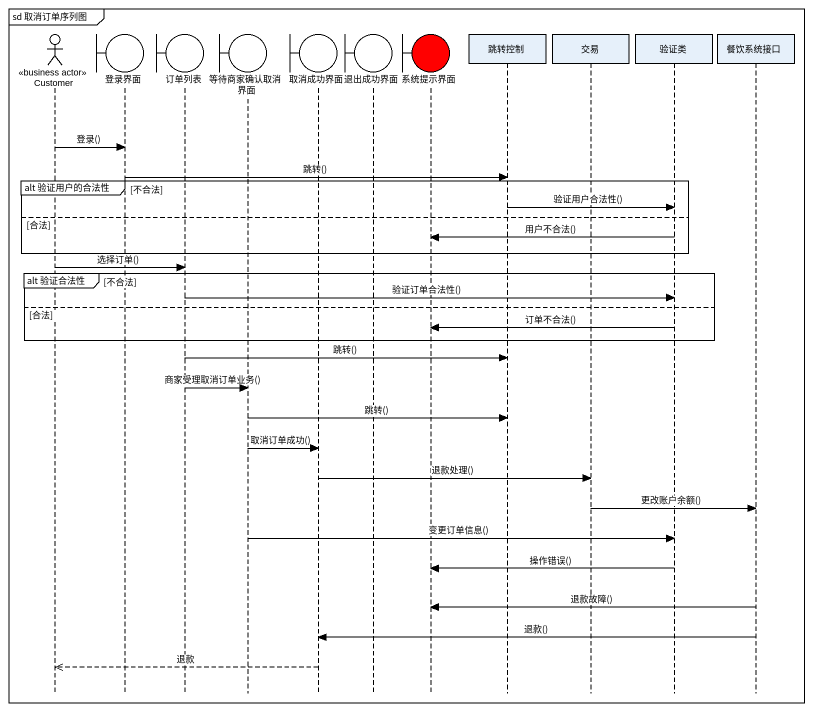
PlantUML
@startuml
mainframe sd 取消订单序列图
hide footbox
actor Customer <<business actor>>
boundary 登录界面
boundary 订单列表
boundary 等待商家确认取消界面
boundary 取消成功界面
boundary 退出成功界面
boundary 系统提示界面 #FF0000
participant 跳转控制
participant 交易
participant 验证类
participant 餐饮系统接口

Customer -> 登录界面 : 登录()
登录界面 -> 跳转控制 : 跳转()
group alt 验证用户的合法性 [不合法]
  跳转控制 -> 验证类 : 验证用户合法性()
else 合法
  验证类 -> 系统提示界面 : 用户不合法()
end
Customer -> 订单列表 : 选择订单()
group alt 验证合法性 [不合法]
  订单列表 -> 验证类 : 验证订单合法性()
else 合法
  验证类 -> 系统提示界面 : 订单不合法()
end
订单列表 -> 跳转控制 : 跳转()
订单列表 -> 等待商家确认取消界面 : 商家受理取消订单业务()
等待商家确认取消界面 -> 跳转控制 : 跳转()
等待商家确认取消界面 -> 取消成功界面 : 取消订单成功()
取消成功界面 -> 交易 : 退款处理()
交易 -> 餐饮系统接口 : 更改账户余额()
等待商家确认取消界面 -> 验证类 : 变更订单信息()
验证类 -> 系统提示界面 : 操作错误()
餐饮系统接口 -> 系统提示界面 : 退款故障()
餐饮系统接口 -> 取消成功界面 : 退款()
取消成功界面 -->> Customer : 退款
@enduml
